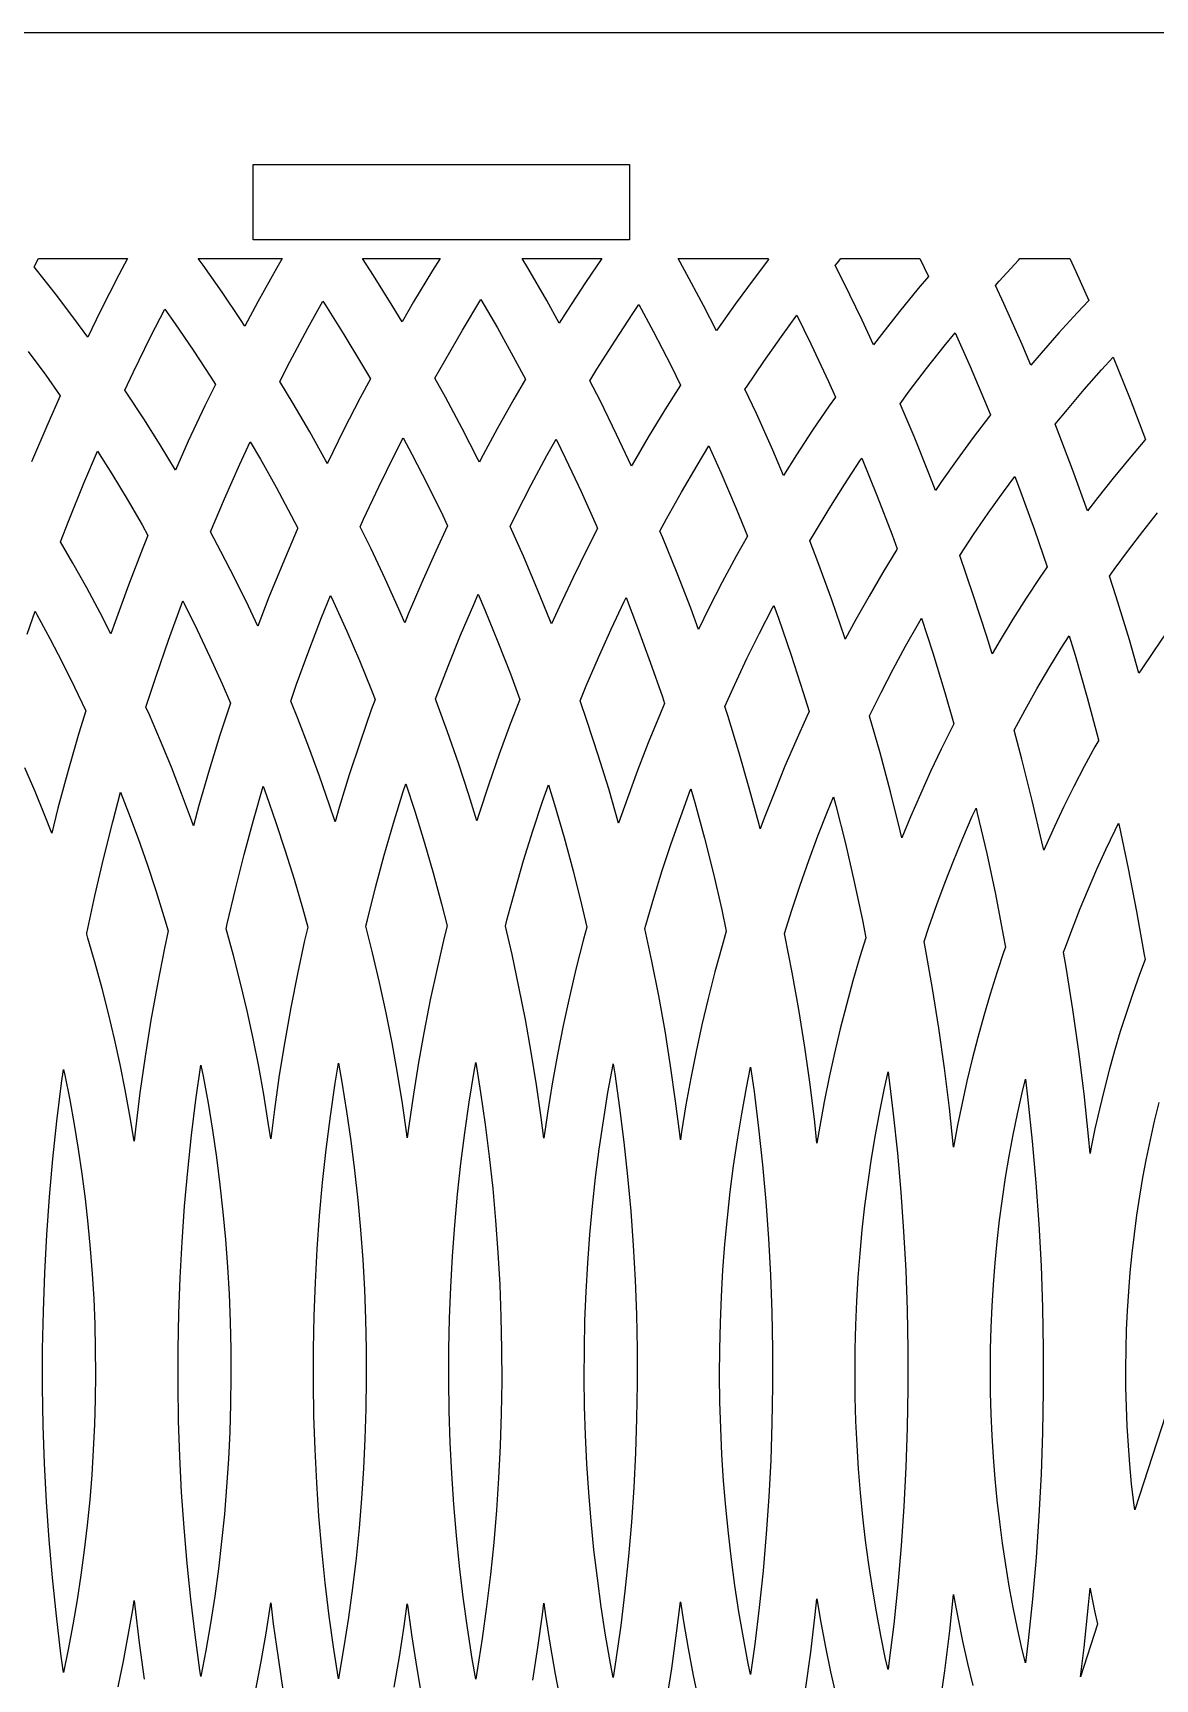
# Model space of a CAD drawing. Header units: metres. Extents: x 20 to 1108, y 20 to 485.
# Drawn here: x 73.3 to 132.9, y 397.1 to 484.7 of the extents above; entities that cross this region are included whole.
import ezdxf

# ---------------------------------------------------------------- set-up
doc = ezdxf.new("R2010")
doc.units = ezdxf.units.M

msp = doc.modelspace()

# ---------------------------------------------------------------- linework, layer by layer
for p, q in [((170, 484.652), (20, 484.652)), ((85, 473.652), (85, 477.652)), ((85, 477.652), (105, 477.652)), ((105, 477.652), (105, 473.652)), ((105, 473.652), (85, 473.652)), ((73.3535, 472.204), (73.583, 472.652)), ((73.4736, 472.057), (73.3535, 472.204)), ((74.4805, 470.777), (73.4736, 472.057)), ((73.583, 472.652), (78.3164, 472.652)), ((78.3164, 472.652), (77.8574, 471.792)), ((82.3252, 472.297), (82.0654, 472.652)), ((82.0654, 472.652), (86.5371, 472.652)), ((83.335, 470.862), (82.3252, 472.297)), ((86.2529, 472.16), (85.2471, 470.351)), ((86.5371, 472.652), (86.2529, 472.16)), ((91.3857, 471.757), (90.8018, 472.652)), ((90.8018, 472.652), (94.9268, 472.652)), ((94.5283, 472.018), (93.5244, 470.353)), ((94.9268, 472.652), (94.5283, 472.018)), ((99.5928, 472.152), (99.292, 472.652)), ((99.292, 472.652), (103.529, 472.652)), ((100.599, 470.415), (99.5928, 472.152)), ((103.529, 472.652), (102.661, 471.371)), ((107.932, 472.041), (107.592, 472.652)), ((107.592, 472.652), (112.363, 472.652)), ((108.935, 470.157), (107.932, 472.041)), ((112.388, 472.607), (111.622, 471.597)), ((112.363, 472.652), (112.388, 472.607)), ((115.936, 472.277), (116.053, 472.426)), ((116.376, 471.413), (115.936, 472.277)), ((116.053, 472.426), (116.237, 472.652)), ((116.237, 472.652), (120.444, 472.652)), ((120.444, 472.652), (120.905, 471.706)), ((124.657, 471.454), (125.674, 472.572)), ((125.674, 472.572), (125.749, 472.652)), ((125.749, 472.652), (128.419, 472.652)), ((128.419, 472.652), (128.736, 471.97)), ((128.736, 471.97), (129.422, 470.428)), ((77.8574, 471.792), (76.8594, 469.835)), ((92.3857, 470.163), (91.3857, 471.757)), ((102.661, 471.371), (101.667, 469.849)), ((111.622, 471.597), (110.624, 470.232)), ((117.367, 469.381), (116.376, 471.413)), ((120.353, 471.052), (119.362, 469.84)), ((120.905, 471.706), (120.353, 471.052)), ((124.453, 471.221), (124.657, 471.454)), ((124.899, 470.262), (124.453, 471.221)), ((75.4648, 469.481), (74.4805, 470.777)), ((84.3203, 469.41), (83.335, 470.862)), ((85.2471, 470.351), (84.5547, 469.051)), ((87.8955, 468.943), (88.6982, 470.386)), ((88.6982, 470.386), (88.8418, 470.167)), ((88.8418, 470.167), (89.8145, 468.618)), ((92.9111, 469.293), (92.3857, 470.163)), ((93.5244, 470.353), (92.9111, 469.293)), ((96.123, 468.853), (97.0996, 470.472)), ((97.0996, 470.472), (97.9746, 468.961)), ((101.268, 469.212), (100.599, 470.415)), ((105.177, 469.737), (105.503, 470.218)), ((105.503, 470.218), (106.262, 468.795)), ((109.622, 468.81), (108.935, 470.157)), ((110.624, 470.232), (109.649, 468.85)), ((125.87, 468.081), (124.899, 470.262)), ((129.422, 470.428), (128.795, 469.762)), ((76.1982, 468.48), (75.4648, 469.481)), ((76.8594, 469.835), (76.1982, 468.48)), ((79.5566, 468.52), (80.2959, 469.969)), ((80.2959, 469.969), (80.8477, 469.185)), ((84.5547, 469.051), (84.3203, 469.41)), ((101.667, 469.849), (101.268, 469.212)), ((104.212, 468.259), (105.177, 469.737)), ((113.082, 468.511), (113.905, 469.636)), ((113.905, 469.636), (114.647, 468.113)), ((117.98, 468.067), (117.367, 469.381)), ((119.362, 469.84), (118.395, 468.611)), ((128.795, 469.762), (127.827, 468.698)), ((78.6152, 466.592), (79.5566, 468.52)), ((80.8477, 469.185), (81.8037, 467.777)), ((86.9463, 467.161), (87.8955, 468.943)), ((89.8145, 468.618), (90.7598, 467.053)), ((95.1738, 467.216), (96.123, 468.853)), ((97.9746, 468.961), (98.9258, 467.252)), ((106.262, 468.795), (107.208, 466.942)), ((109.649, 468.85), (109.622, 468.81)), ((112.137, 467.172), (113.082, 468.511)), ((118.395, 468.611), (117.98, 468.067)), ((121.727, 467.993), (122.309, 468.705)), ((122.309, 468.705), (123.108, 466.909)), ((127.827, 468.698), (126.878, 467.618)), ((73.0381, 467.718), (73.9697, 466.446)), ((81.8037, 467.777), (82.7354, 466.352)), ((103.271, 466.764), (104.212, 468.259)), ((114.647, 468.113), (115.582, 466.112)), ((120.79, 466.806), (121.727, 467.993)), ((126.337, 466.98), (125.87, 468.081)), ((126.878, 467.618), (126.337, 466.98)), ((86.415, 466.122), (86.9463, 467.161)), ((90.7598, 467.053), (91.2227, 466.255)), ((94.6562, 466.287), (95.1738, 467.216)), ((98.9258, 467.252), (99.4639, 466.242)), ((102.898, 466.147), (103.271, 466.764)), ((107.208, 466.942), (107.705, 465.925)), ((111.215, 465.816), (112.137, 467.172)), ((119.874, 465.602), (120.79, 466.806)), ((123.108, 466.909), (124.021, 464.76)), ((129.176, 465.69), (130.091, 466.731)), ((130.091, 466.731), (130.713, 467.413)), ((130.713, 467.413), (131.616, 465.175)), ((73.9697, 466.446), (74.7383, 465.358)), ((78.1738, 465.648), (78.6152, 466.592)), ((82.9805, 465.962), (82.4209, 464.818)), ((82.7354, 466.352), (82.9805, 465.962)), ((87.1221, 464.952), (86.415, 466.122)), ((91.2227, 466.255), (90.6885, 465.254)), ((95.2168, 465.28), (94.6562, 466.287)), ((99.4639, 466.242), (98.8467, 465.18)), ((103.434, 465.1), (102.898, 466.147)), ((107.705, 465.925), (106.872, 464.601)), ((111.14, 465.7), (111.215, 465.816)), ((115.582, 466.112), (115.948, 465.29)), ((74.7383, 465.358), (74.0713, 463.861)), ((78.2812, 465.489), (78.1738, 465.648)), ((79.1738, 464.126), (78.2812, 465.489)), ((88.0039, 463.434), (87.1221, 464.952)), ((90.6885, 465.254), (89.8027, 463.522)), ((96.1035, 463.62), (95.2168, 465.28)), ((98.8467, 465.18), (97.9619, 463.59)), ((104.316, 463.296), (103.434, 465.1)), ((111.745, 464.404), (111.14, 465.7)), ((115.948, 465.29), (115.619, 464.823)), ((119.384, 464.934), (119.874, 465.602)), ((120.126, 463.187), (119.384, 464.934)), ((128.279, 464.633), (129.176, 465.69)), ((131.616, 465.175), (132.436, 463.037)), ((80.042, 462.747), (79.1738, 464.126)), ((82.4209, 464.818), (81.5439, 462.941)), ((106.872, 464.601), (105.995, 463.152)), ((112.614, 462.454), (111.745, 464.404)), ((115.619, 464.823), (114.737, 463.528)), ((124.145, 464.278), (123.272, 463.133)), ((124.021, 464.76), (124.19, 464.337)), ((124.19, 464.337), (124.145, 464.278)), ((127.628, 463.838), (128.279, 464.633)), ((74.0713, 463.861), (73.2119, 461.838)), ((88.8594, 461.901), (88.0039, 463.434)), ((89.8027, 463.522), (88.9463, 461.775)), ((92.499, 462.207), (92.9678, 463.124)), ((92.9678, 463.124), (93.4307, 462.258)), ((96.9619, 461.944), (96.1035, 463.62)), ((97.9619, 463.59), (97.1035, 461.986)), ((105.103, 461.614), (104.316, 463.296)), ((105.995, 463.152), (105.145, 461.689)), ((114.737, 463.528), (113.879, 462.218)), ((120.974, 461.09), (120.126, 463.187)), ((123.272, 463.133), (122.42, 461.973)), ((127.695, 463.67), (127.628, 463.838)), ((128.55, 461.441), (127.695, 463.67)), ((75.9932, 460.714), (76.7119, 462.404)), ((76.7119, 462.404), (77.4707, 461.201)), ((80.8574, 461.402), (80.042, 462.747)), ((81.5439, 462.941), (80.8574, 461.402)), ((84.2842, 461.72), (84.8408, 462.908)), ((84.8408, 462.908), (85.3799, 461.98)), ((93.4307, 462.258), (94.2656, 460.629)), ((100.61, 462.182), (101.096, 463.052)), ((101.096, 463.052), (101.597, 462.028)), ((108.594, 461.652), (109.224, 462.693)), ((109.224, 462.693), (109.853, 461.282)), ((113.184, 461.115), (112.614, 462.454)), ((132.394, 462.99), (131.543, 461.99)), ((132.436, 463.037), (132.394, 462.99)), ((83.4609, 459.876), (84.2842, 461.72)), ((85.3799, 461.98), (86.2109, 460.491)), ((88.9375, 461.755), (88.8594, 461.901)), ((88.9463, 461.775), (88.9375, 461.755)), ((91.666, 460.507), (92.499, 462.207)), ((97.0205, 461.823), (96.9619, 461.944)), ((97.1035, 461.986), (97.0205, 461.823)), ((99.7764, 460.623), (100.61, 462.182)), ((101.597, 462.028), (102.427, 460.256)), ((105.145, 461.689), (105.103, 461.614)), ((107.769, 460.235), (108.594, 461.652)), ((113.879, 462.218), (113.184, 461.115)), ((116.424, 460.628), (117.254, 461.895)), ((117.254, 461.895), (117.354, 462.041)), ((117.354, 462.041), (118.173, 460.015)), ((122.42, 461.973), (121.588, 460.797)), ((129.353, 459.235), (128.55, 461.441)), ((131.543, 461.99), (130.71, 460.975)), ((75.1885, 458.725), (75.9932, 460.714)), ((77.4707, 461.201), (78.2891, 459.853)), ((86.2109, 460.491), (87.0156, 458.989)), ((90.8623, 458.791), (91.666, 460.507)), ((94.2656, 460.629), (95.0713, 458.986)), ((98.9697, 459.051), (99.7764, 460.623)), ((109.853, 461.282), (110.669, 459.365)), ((115.615, 459.348), (116.424, 460.628)), ((121.267, 460.326), (120.974, 461.09)), ((121.588, 460.797), (121.267, 460.326)), ((124.877, 460.252), (125.479, 461.07)), ((125.479, 461.07), (125.73, 460.415)), ((130.71, 460.975), (129.895, 459.945)), ((78.2891, 459.853), (79.083, 458.489)), ((82.7148, 458.124), (83.4609, 459.876)), ((102.427, 460.256), (103.226, 458.469)), ((106.968, 458.802), (107.769, 460.235)), ((118.173, 460.015), (118.965, 457.952)), ((124.075, 459.119), (124.877, 460.252)), ((125.73, 460.415), (126.529, 458.22)), ((129.895, 459.945), (129.353, 459.235)), ((87.0156, 458.989), (87.3623, 458.314)), ((90.6836, 458.394), (90.8623, 458.791)), ((95.0713, 458.986), (95.3311, 458.432)), ((98.6533, 458.405), (98.9697, 459.051)), ((106.62, 458.154), (106.968, 458.802)), ((110.669, 459.365), (111.268, 457.887)), ((114.829, 458.053), (115.615, 459.348)), ((123.292, 457.973), (124.075, 459.119)), ((132.291, 458.14), (133.074, 459.128)), ((74.75, 457.584), (75.1885, 458.725)), ((79.083, 458.489), (79.3965, 457.929)), ((79.3965, 457.929), (79.1094, 457.22)), ((83.2734, 457.082), (82.7148, 458.124)), ((87.3271, 458.235), (86.5635, 456.444)), ((87.3623, 458.314), (87.3271, 458.235)), ((91.2656, 457.21), (90.6836, 458.394)), ((95.3311, 458.432), (94.6992, 457.083)), ((99.3594, 456.828), (98.6533, 458.405)), ((103.301, 458.292), (102.745, 457.209)), ((103.226, 458.469), (103.301, 458.292)), ((106.774, 457.792), (106.62, 458.154)), ((111.268, 457.887), (110.676, 456.83)), ((114.587, 457.638), (114.829, 458.053)), ((118.965, 457.952), (119.234, 457.214)), ((122.558, 456.856), (123.292, 457.973)), ((126.529, 458.22), (127.205, 456.256)), ((131.524, 457.138), (132.291, 458.14)), ((75.4102, 456.453), (74.75, 457.584)), ((79.1094, 457.22), (78.3643, 455.284)), ((84.0195, 455.631), (83.2734, 457.082)), ((92.0127, 455.619), (91.2656, 457.21)), ((94.6992, 457.083), (93.9541, 455.421)), ((102.745, 457.209), (101.997, 455.689)), ((107.53, 455.929), (106.774, 457.792)), ((115.019, 456.516), (114.587, 457.638)), ((119.215, 457.185), (118.466, 455.952)), ((119.234, 457.214), (119.215, 457.185)), ((130.775, 456.122), (131.524, 457.138)), ((76.1455, 455.14), (75.4102, 456.453)), ((86.5635, 456.444), (85.8311, 454.639)), ((100.099, 455.095), (99.3594, 456.828)), ((110.676, 456.83), (109.935, 455.448)), ((115.75, 454.509), (115.019, 456.516)), ((122.558, 456.853), (122.558, 456.856)), ((123.295, 454.713), (122.558, 456.853)), ((127.205, 456.256), (126.814, 455.686)), ((130.522, 455.767), (130.775, 456.122)), ((78.3643, 455.284), (77.6533, 453.336)), ((84.7402, 454.167), (84.0195, 455.631)), ((92.7314, 454.015), (92.0127, 455.619)), ((93.9541, 455.421), (93.2393, 453.746)), ((101.997, 455.689), (101.276, 454.154)), ((108.253, 454.053), (107.53, 455.929)), ((109.935, 455.448), (109.217, 454.053)), ((118.466, 455.952), (117.739, 454.707)), ((126.814, 455.686), (126.091, 454.587)), ((130.88, 454.666), (130.522, 455.767)), ((76.8584, 453.814), (76.1455, 455.14)), ((81.1836, 454.258), (81.2559, 454.446)), ((81.2559, 454.446), (81.3232, 454.317)), ((85.8311, 454.639), (85.2393, 453.106)), ((88.6318, 453.564), (89.1104, 454.742)), ((89.1104, 454.742), (89.2715, 454.399)), ((89.2715, 454.399), (89.9697, 452.843)), ((96.7158, 454.249), (96.9629, 454.8)), ((96.9629, 454.8), (97.3174, 453.971)), ((100.808, 453.349), (100.099, 455.095)), ((104.018, 452.935), (104.717, 454.421)), ((104.717, 454.421), (104.817, 454.625)), ((104.817, 454.625), (105.434, 453.027)), ((116.447, 452.488), (115.75, 454.509)), ((117.739, 454.707), (117.033, 453.449)), ((123.994, 452.562), (123.295, 454.713)), ((126.091, 454.587), (125.387, 453.476)), ((131.577, 452.382), (130.88, 454.666)), ((72.9824, 452.674), (73.4033, 453.897)), ((73.4033, 453.897), (73.4971, 453.732)), ((73.4971, 453.732), (74.1855, 452.451)), ((77.4326, 452.698), (76.8584, 453.814)), ((80.4902, 452.36), (81.1836, 454.258)), ((81.3232, 454.317), (82.0205, 452.9)), ((85.2393, 453.106), (84.7402, 454.167)), ((87.9492, 451.796), (88.6318, 453.564)), ((93.0479, 453.276), (92.7314, 454.015)), ((93.2393, 453.746), (93.0479, 453.276)), ((96.0205, 452.622), (96.7158, 454.249)), ((97.3174, 453.971), (98.0068, 452.274)), ((101.276, 454.154), (100.857, 453.221)), ((108.663, 452.93), (108.253, 454.053)), ((109.217, 454.053), (108.663, 452.93)), ((111.913, 452.738), (112.607, 454.086)), ((112.607, 454.086), (112.669, 454.201)), ((112.669, 454.201), (112.914, 453.531)), ((112.914, 453.531), (113.594, 451.562)), ((120.363, 453.253), (120.525, 453.53)), ((120.525, 453.53), (121.126, 451.685)), ((77.6533, 453.336), (77.4326, 452.698)), ((82.0205, 452.9), (82.6943, 451.47)), ((89.9697, 452.843), (90.6416, 451.274)), ((95.3535, 450.984), (96.0205, 452.622)), ((100.857, 453.221), (100.808, 453.349)), ((103.344, 451.436), (104.018, 452.935)), ((105.434, 453.027), (106.106, 451.188)), ((111.242, 451.378), (111.913, 452.738)), ((117.033, 453.449), (116.474, 452.409)), ((119.682, 452.041), (120.363, 453.253)), ((125.387, 453.476), (124.702, 452.353)), ((133.526, 452.744), (132.853, 451.764)), ((74.1855, 452.451), (74.8516, 451.16)), ((79.8301, 450.449), (80.4902, 452.36)), ((87.2979, 450.016), (87.9492, 451.796)), ((98.0068, 452.274), (98.668, 450.565)), ((116.474, 452.409), (116.447, 452.488)), ((119.022, 450.818), (119.682, 452.041)), ((124.279, 451.631), (123.994, 452.562)), ((124.702, 452.353), (124.279, 451.631)), ((127.3, 450.853), (127.958, 451.931)), ((127.958, 451.931), (128.377, 452.591)), ((128.377, 452.591), (128.693, 451.555)), ((132.088, 450.6), (131.577, 452.382)), ((132.853, 451.764), (132.197, 450.772)), ((74.8516, 451.16), (75.4951, 449.857)), ((82.6943, 451.47), (83.3428, 450.029)), ((90.6416, 451.274), (91.2852, 449.694)), ((94.7148, 449.333), (95.3535, 450.984)), ((102.696, 449.925), (103.344, 451.436)), ((106.106, 451.188), (106.747, 449.337)), ((110.595, 450.006), (111.242, 451.378)), ((113.594, 451.562), (114.24, 449.579)), ((121.126, 451.685), (121.772, 449.57)), ((126.66, 449.763), (127.3, 450.853)), ((128.693, 451.555), (129.338, 449.309)), ((79.291, 448.799), (79.8301, 450.449)), ((83.3428, 450.029), (83.7783, 449.013)), ((86.9863, 449.115), (87.2979, 450.016)), ((98.668, 450.565), (99.167, 449.201)), ((110.066, 448.833), (110.595, 450.006)), ((118.384, 449.582), (119.022, 450.818)), ((132.197, 450.772), (132.088, 450.6)), ((75.4951, 449.857), (76.0879, 448.603)), ((87.3643, 448.189), (86.9863, 449.115)), ((91.4736, 449.207), (91.2686, 448.649)), ((91.2852, 449.694), (91.4736, 449.207)), ((94.6797, 449.236), (94.7148, 449.333)), ((94.7207, 449.128), (94.6797, 449.236)), ((95.3271, 447.477), (94.7207, 449.128)), ((99.167, 449.201), (98.6621, 447.897)), ((102.373, 449.133), (102.696, 449.925)), ((102.752, 448.038), (102.373, 449.133)), ((106.747, 449.337), (106.861, 448.984)), ((114.24, 449.579), (114.554, 448.557)), ((117.768, 448.335), (118.384, 449.582)), ((121.772, 449.57), (122.248, 447.913)), ((126.039, 448.661), (126.66, 449.763)), ((129.338, 449.309), (129.942, 447.051)), ((76.0879, 448.603), (75.7256, 447.42)), ((79.4766, 448.388), (79.291, 448.799)), ((80.0713, 447.003), (79.4766, 448.388)), ((83.7783, 449.013), (83.2188, 447.299)), ((91.2686, 448.649), (90.6719, 446.926)), ((106.591, 448.352), (105.996, 446.899)), ((106.861, 448.984), (106.591, 448.352)), ((110.224, 448.352), (110.066, 448.833)), ((110.814, 446.428), (110.224, 448.352)), ((114.432, 448.298), (113.837, 446.982)), ((114.554, 448.557), (114.432, 448.298)), ((117.761, 448.322), (117.768, 448.335)), ((118.326, 446.358), (117.761, 448.322)), ((125.453, 447.577), (126.039, 448.661)), ((75.7256, 447.42), (75.1514, 445.426)), ((87.9551, 446.665), (87.3643, 448.189)), ((95.9043, 445.814), (95.3271, 447.477)), ((98.6621, 447.897), (98.0771, 446.304)), ((103.338, 446.246), (102.752, 448.038)), ((122.159, 447.74), (121.574, 446.56)), ((122.248, 447.913), (122.159, 447.74)), ((125.867, 446.034), (125.453, 447.577)), ((80.6426, 445.609), (80.0713, 447.003)), ((83.2188, 447.299), (82.6465, 445.436)), ((88.5195, 445.132), (87.9551, 446.665)), ((90.6719, 446.926), (90.1045, 445.194)), ((105.996, 446.899), (105.428, 445.435)), ((113.837, 446.982), (113.267, 445.654)), ((121.574, 446.56), (121.009, 445.369)), ((129.748, 446.69), (129.18, 445.642)), ((129.945, 447.038), (129.748, 446.69)), ((129.942, 447.051), (129.945, 447.038)), ((81.1895, 444.203), (80.6426, 445.609)), ((96.4531, 444.141), (95.9043, 445.814)), ((98.0771, 446.304), (97.5195, 444.701)), ((103.894, 444.444), (103.338, 446.246)), ((111.371, 444.494), (110.814, 446.428)), ((113.267, 445.654), (112.718, 444.319)), ((118.881, 444.293), (118.326, 446.358)), ((126.415, 443.838), (125.867, 446.034)), ((129.18, 445.642), (128.631, 444.584)), ((73.3955, 444.307), (72.8486, 445.575)), ((75.1514, 445.426), (74.6123, 443.422)), ((82.6465, 445.436), (82.1064, 443.563)), ((89.0566, 443.589), (88.5195, 445.132)), ((90.1045, 445.194), (89.5674, 443.451)), ((105.428, 445.435), (104.885, 443.96)), ((121.009, 445.369), (120.465, 444.168)), ((73.9209, 443.028), (73.3955, 444.307)), ((77.5234, 442.696), (77.9463, 444.266)), ((77.9463, 444.266), (78.3701, 443.177)), ((81.7119, 442.788), (81.1895, 444.203)), ((85.0039, 442.786), (85.5234, 444.587)), ((85.5234, 444.587), (85.6826, 444.155)), ((85.6826, 444.155), (86.2041, 442.662)), ((92.4512, 442.624), (92.9736, 444.317)), ((92.9736, 444.317), (93.1055, 444.721)), ((93.1055, 444.721), (93.584, 443.264)), ((96.8838, 442.745), (96.4531, 444.141)), ((97.5195, 444.701), (96.9902, 443.089)), ((100.372, 443.775), (100.685, 444.671)), ((100.685, 444.671), (101.01, 443.616)), ((104.417, 442.631), (103.894, 444.444)), ((104.885, 443.96), (104.418, 442.624)), ((107.721, 442.984), (108.247, 444.408)), ((108.247, 444.408), (108.263, 444.449)), ((108.263, 444.449), (108.474, 443.718)), ((111.895, 442.551), (111.371, 444.494)), ((112.718, 444.319), (112.193, 442.972)), ((115.519, 443.243), (115.844, 444.034)), ((115.844, 444.034), (115.97, 443.567)), ((119.399, 442.218), (118.881, 444.293)), ((120.465, 444.168), (119.942, 442.958)), ((128.631, 444.584), (128.1, 443.518)), ((74.2822, 442.103), (73.9209, 443.028)), ((74.6123, 443.422), (74.2822, 442.103)), ((78.3701, 443.177), (78.875, 441.812)), ((82.1064, 443.563), (81.8164, 442.488)), ((89.3496, 442.698), (89.0566, 443.589)), ((89.5674, 443.451), (89.3496, 442.698)), ((93.584, 443.264), (94.0879, 441.632)), ((96.9902, 443.089), (96.8838, 442.745)), ((99.8584, 442.211), (100.372, 443.775)), ((101.01, 443.616), (101.519, 441.855)), ((107.22, 441.549), (107.721, 442.984)), ((108.474, 443.718), (108.983, 441.825)), ((115.013, 441.945), (115.519, 443.243)), ((115.97, 443.567), (116.477, 441.543)), ((122.724, 441.834), (123.227, 442.996)), ((123.227, 442.996), (123.425, 443.432)), ((123.425, 443.432), (123.492, 443.163)), ((123.492, 443.163), (123.99, 441.007)), ((126.925, 441.631), (126.415, 443.838)), ((128.1, 443.518), (127.587, 442.441)), ((77.0312, 440.734), (77.5234, 442.696)), ((81.8164, 442.488), (81.7119, 442.788)), ((84.5098, 440.954), (85.0039, 442.786)), ((86.2041, 442.662), (86.6982, 441.159)), ((91.959, 440.923), (92.4512, 442.624)), ((99.3721, 440.64), (99.8584, 442.211)), ((104.418, 442.624), (104.417, 442.631)), ((111.952, 442.319), (111.895, 442.551)), ((112.193, 442.972), (111.952, 442.319)), ((119.485, 441.848), (119.399, 442.218)), ((119.942, 442.958), (119.485, 441.848)), ((127.587, 442.441), (127.093, 441.355)), ((130.327, 441.221), (130.818, 442.249)), ((130.818, 442.249), (131.005, 442.624)), ((131.005, 442.624), (131.032, 442.504)), ((131.032, 442.504), (131.519, 440.217)), ((78.875, 441.812), (79.3564, 440.437)), ((94.0879, 441.632), (94.5645, 439.991)), ((101.519, 441.855), (101.997, 440.083)), ((106.744, 440.107), (107.22, 441.549)), ((108.983, 441.825), (109.461, 439.924)), ((114.528, 440.639), (115.013, 441.945)), ((116.477, 441.543), (116.947, 439.51)), ((122.24, 440.663), (122.724, 441.834)), ((127.02, 441.186), (126.925, 441.631)), ((127.093, 441.355), (127.02, 441.186)), ((76.5742, 438.762), (77.0312, 440.734)), ((79.3564, 440.437), (79.8135, 439.054)), ((84.0469, 439.113), (84.5098, 440.954)), ((86.6982, 441.159), (87.167, 439.648)), ((91.4951, 439.212), (91.959, 440.923)), ((98.9131, 439.059), (99.3721, 440.64)), ((114.067, 439.324), (114.528, 440.639)), ((121.778, 439.484), (122.24, 440.663)), ((123.99, 441.007), (124.451, 438.843)), ((129.854, 440.183), (130.327, 441.221)), ((87.167, 439.648), (87.6094, 438.127)), ((94.5645, 439.991), (95.0117, 438.342)), ((101.997, 440.083), (102.445, 438.304)), ((106.293, 438.655), (106.744, 440.107)), ((109.461, 439.924), (109.904, 438.014)), ((116.947, 439.51), (117.383, 437.47)), ((121.336, 438.295), (121.778, 439.484)), ((129.399, 439.137), (129.854, 440.183)), ((131.519, 440.217), (131.964, 437.921)), ((76.1514, 436.782), (76.5742, 438.762)), ((79.8135, 439.054), (80.2461, 437.662)), ((83.6172, 437.265), (84.0469, 439.113)), ((91.0625, 437.494), (91.4951, 439.212)), ((98.4814, 437.471), (98.9131, 439.059)), ((105.868, 437.195), (106.293, 438.655)), ((113.63, 438.001), (114.067, 439.324)), ((124.451, 438.843), (124.874, 436.671)), ((128.963, 438.082), (129.399, 439.137)), ((87.6094, 438.127), (87.8896, 437.098)), ((95.0117, 438.342), (95.3096, 437.161)), ((102.445, 438.304), (102.729, 437.087)), ((109.904, 438.014), (110.148, 436.874)), ((113.241, 436.756), (113.63, 438.001)), ((120.915, 437.1), (121.336, 438.295)), ((128.544, 437.021), (128.963, 438.082)), ((131.964, 437.921), (132.37, 435.617)), ((80.2461, 437.662), (80.4697, 436.897)), ((80.4697, 436.897), (80.2734, 435.981)), ((83.5615, 437.008), (83.6172, 437.265)), ((83.9502, 435.583), (83.5615, 437.008)), ((87.8896, 437.098), (87.7246, 436.392)), ((90.9814, 437.147), (91.0625, 437.494)), ((91.3379, 435.739), (90.9814, 437.147)), ((95.3096, 437.161), (95.1553, 436.549)), ((98.4014, 437.152), (98.4814, 437.471)), ((98.7539, 435.644), (98.4014, 437.152)), ((102.729, 437.087), (102.557, 436.454)), ((105.821, 437.025), (105.868, 437.195)), ((106.192, 435.294), (105.821, 437.025)), ((110.148, 436.874), (109.925, 436.109)), ((117.383, 437.47), (117.567, 436.524)), ((120.661, 436.335), (120.915, 437.1)), ((128.145, 435.951), (128.544, 437.021)), ((76.1396, 436.726), (76.1514, 436.782)), ((76.209, 436.505), (76.1396, 436.726)), ((76.5977, 435.177), (76.209, 436.505)), ((80.2734, 435.981), (79.8984, 434.067)), ((87.7246, 436.392), (87.3418, 434.608)), ((95.1553, 436.549), (94.7676, 434.895)), ((102.557, 436.454), (102.17, 434.93)), ((109.925, 436.109), (109.543, 434.713)), ((113.26, 436.668), (113.241, 436.756)), ((113.646, 434.692), (113.26, 436.668)), ((117.567, 436.524), (117.252, 435.513)), ((120.737, 435.942), (120.661, 436.335)), ((124.874, 436.671), (124.988, 436.024)), ((124.988, 436.024), (124.91, 435.802)), ((76.9639, 433.842), (76.5977, 435.177)), ((84.3223, 434.12), (83.9502, 435.583)), ((91.7109, 434.147), (91.3379, 435.739)), ((99.125, 433.92), (98.7539, 435.644)), ((106.557, 433.442), (106.192, 435.294)), ((117.252, 435.513), (116.88, 434.245)), ((121.11, 433.834), (120.737, 435.942)), ((124.91, 435.802), (124.531, 434.668)), ((128.079, 435.768), (128.145, 435.951)), ((128.222, 434.961), (128.079, 435.768)), ((132.409, 435.367), (132.115, 434.584)), ((132.37, 435.617), (132.409, 435.367)), ((87.3418, 434.608), (86.9893, 432.817)), ((94.7676, 434.895), (94.4092, 433.234)), ((102.17, 434.93), (101.811, 433.398)), ((109.543, 434.713), (109.186, 433.31)), ((113.999, 432.708), (113.646, 434.692)), ((116.88, 434.245), (116.529, 432.971)), ((124.531, 434.668), (124.173, 433.528)), ((128.576, 432.723), (128.222, 434.961)), ((132.115, 434.584), (131.757, 433.576)), ((77.3066, 432.5), (76.9639, 433.842)), ((79.8984, 434.067), (79.5566, 432.145)), ((84.668, 432.65), (84.3223, 434.12)), ((92.0566, 432.547), (91.7109, 434.147)), ((99.4658, 432.191), (99.125, 433.92)), ((101.811, 433.398), (101.477, 431.86)), ((106.888, 431.582), (106.557, 433.442)), ((121.446, 431.721), (121.11, 433.834)), ((124.173, 433.528), (123.834, 432.382)), ((131.757, 433.576), (131.417, 432.564)), ((77.626, 431.152), (77.3066, 432.5)), ((84.9893, 431.173), (84.668, 432.65)), ((86.9893, 432.817), (86.668, 431.019)), ((92.375, 430.941), (92.0566, 432.547)), ((94.4092, 433.234), (94.0801, 431.566)), ((109.186, 433.31), (108.853, 431.901)), ((114.316, 430.719), (113.999, 432.708)), ((116.529, 432.971), (116.201, 431.691)), ((128.892, 430.479), (128.576, 432.723)), ((131.417, 432.564), (131.094, 431.543)), ((79.5566, 432.145), (79.248, 430.218)), ((99.7764, 430.455), (99.4658, 432.191)), ((101.477, 431.86), (101.17, 430.316)), ((108.853, 431.901), (108.545, 430.486)), ((116.201, 431.691), (115.896, 430.403)), ((121.746, 429.601), (121.446, 431.721)), ((123.834, 432.382), (123.516, 431.229)), ((77.9219, 429.799), (77.626, 431.152)), ((85.2842, 429.691), (84.9893, 431.173)), ((86.668, 431.019), (86.3779, 429.216)), ((92.665, 429.329), (92.375, 430.941)), ((94.0801, 431.566), (93.7793, 429.893)), ((107.187, 429.717), (106.888, 431.582)), ((114.6, 428.724), (114.316, 430.719)), ((123.516, 431.229), (123.217, 430.07)), ((131.094, 431.543), (130.789, 430.518)), ((79.248, 430.218), (78.9736, 428.284)), ((89.3496, 428.798), (89.5205, 429.863)), ((89.5205, 429.863), (89.7021, 428.86)), ((93.7793, 429.893), (93.5078, 428.213)), ((96.7422, 429.423), (96.8281, 429.897)), ((96.8281, 429.897), (97.0859, 428.297)), ((100.057, 428.714), (99.7764, 430.455)), ((101.17, 430.316), (100.891, 428.766)), ((108.545, 430.486), (108.261, 429.066)), ((115.896, 430.403), (115.612, 429.112)), ((123.217, 430.07), (122.938, 428.907)), ((129.169, 428.229), (128.892, 430.479)), ((130.789, 430.518), (130.502, 429.487)), ((74.8047, 428.797), (74.9092, 429.533)), ((74.9092, 429.533), (74.9766, 429.227)), ((74.9766, 429.227), (75.2393, 427.919)), ((78.1934, 428.441), (77.9219, 429.799)), ((81.9512, 427.919), (82.2129, 429.756)), ((82.2129, 429.756), (82.3301, 429.169)), ((82.3301, 429.169), (82.5908, 427.734)), ((85.5537, 428.203), (85.2842, 429.691)), ((86.3779, 429.216), (86.1201, 427.407)), ((92.9268, 427.712), (92.665, 429.329)), ((96.4795, 427.796), (96.7422, 429.423)), ((103.854, 428.297), (104.125, 429.795)), ((104.125, 429.795), (104.131, 429.826)), ((104.131, 429.826), (104.216, 429.299)), ((104.216, 429.299), (104.476, 427.481)), ((107.453, 427.846), (107.187, 429.717)), ((108.261, 429.066), (108.002, 427.64)), ((111.216, 428.544), (111.438, 429.654)), ((111.438, 429.654), (111.622, 428.358)), ((115.612, 429.112), (115.352, 427.815)), ((118.558, 428.539), (118.745, 429.396)), ((118.745, 429.396), (118.769, 429.236)), ((118.769, 429.236), (119.024, 427.162)), ((122.008, 427.476), (121.746, 429.601)), ((125.873, 428.283), (126.049, 429.018)), ((126.049, 429.018), (126.185, 427.915)), ((130.502, 429.487), (130.232, 428.451)), ((74.5557, 426.786), (74.8047, 428.797)), ((78.4424, 427.076), (78.1934, 428.441)), ((78.9736, 428.284), (78.7324, 426.347)), ((85.7969, 426.71), (85.5537, 428.203)), ((89.0977, 427.042), (89.3496, 428.798)), ((89.7021, 428.86), (89.9561, 427.295)), ((93.5078, 428.213), (93.2666, 426.529)), ((97.0859, 428.297), (97.3291, 426.603)), ((100.307, 426.969), (100.057, 428.714)), ((100.891, 428.766), (100.639, 427.211)), ((103.609, 426.794), (103.854, 428.297)), ((110.965, 427.17), (111.216, 428.544)), ((111.622, 428.358), (111.864, 426.41)), ((114.848, 426.724), (114.6, 428.724)), ((118.306, 427.294), (118.558, 428.539)), ((122.938, 428.907), (122.68, 427.738)), ((125.625, 427.166), (125.873, 428.283)), ((129.405, 425.974), (129.169, 428.229)), ((130.232, 428.451), (129.98, 427.41)), ((75.2393, 427.919), (75.4795, 426.608)), ((81.7168, 426.033), (81.9512, 427.919)), ((82.5908, 427.734), (82.8262, 426.293)), ((86.1201, 427.407), (85.9238, 425.836)), ((89.9561, 427.295), (90.1826, 425.726)), ((93.1602, 426.091), (92.9268, 427.712)), ((96.2441, 426.164), (96.4795, 427.796)), ((104.476, 427.481), (104.703, 425.657)), ((107.687, 425.971), (107.453, 427.846)), ((108.002, 427.64), (107.769, 426.209)), ((115.352, 427.815), (115.113, 426.514)), ((118.076, 426.044), (118.306, 427.294)), ((122.228, 425.401), (122.008, 427.476)), ((122.68, 427.738), (122.442, 426.565)), ((126.185, 427.915), (126.417, 425.713)), ((129.98, 427.41), (129.748, 426.364)), ((132.915, 426.786), (133.155, 427.777)), ((74.3418, 424.772), (74.5557, 426.786)), ((75.4795, 426.608), (75.6963, 425.291)), ((78.666, 425.716), (78.4424, 427.076)), ((78.7324, 426.347), (78.666, 425.716)), ((85.9238, 425.836), (85.7969, 426.71)), ((88.877, 425.28), (89.0977, 427.042)), ((93.2666, 426.529), (93.1855, 425.89)), ((97.3291, 426.603), (97.543, 424.904)), ((100.444, 425.871), (100.307, 426.969)), ((100.639, 427.211), (100.444, 425.871)), ((103.391, 425.287), (103.609, 426.794)), ((110.739, 425.792), (110.965, 427.17)), ((111.864, 426.41), (112.072, 424.457)), ((114.965, 425.614), (114.848, 426.724)), ((115.113, 426.514), (114.965, 425.614)), ((119.024, 427.162), (119.244, 425.085)), ((122.442, 426.565), (122.228, 425.401)), ((125.396, 426.044), (125.625, 427.166)), ((129.748, 426.364), (129.533, 425.315)), ((132.692, 425.792), (132.915, 426.786)), ((81.5146, 424.144), (81.7168, 426.033)), ((82.8262, 426.293), (83.0361, 424.848)), ((90.1826, 425.726), (90.3818, 424.152)), ((93.1855, 425.89), (93.1602, 426.091)), ((96.0371, 424.528), (96.2441, 426.164)), ((104.703, 425.657), (104.899, 423.83)), ((107.706, 425.786), (107.687, 425.971)), ((107.769, 426.209), (107.706, 425.786)), ((110.537, 424.409), (110.739, 425.792)), ((117.869, 424.79), (118.076, 426.044)), ((125.188, 424.918), (125.396, 426.044)), ((126.417, 425.713), (126.61, 423.506)), ((129.485, 425.062), (129.405, 425.974)), ((132.487, 424.793), (132.692, 425.792)), ((74.1631, 422.753), (74.3418, 424.772)), ((75.6963, 425.291), (75.8896, 423.971)), ((83.0361, 424.848), (83.2217, 423.4)), ((88.6865, 423.516), (88.877, 425.28)), ((97.543, 424.904), (97.7266, 423.202)), ((103.198, 423.776), (103.391, 425.287)), ((117.683, 423.532), (117.869, 424.79)), ((119.244, 425.085), (119.429, 423.004)), ((124.999, 423.788), (125.188, 424.918)), ((129.533, 425.315), (129.485, 425.062)), ((132.299, 423.791), (132.487, 424.793)), ((75.8896, 423.971), (76.0605, 422.647)), ((81.3457, 422.25), (81.5146, 424.144)), ((90.3818, 424.152), (90.5537, 422.575)), ((95.8594, 422.889), (96.0371, 424.528)), ((103.032, 422.261), (103.198, 423.776)), ((104.899, 423.83), (105.063, 421.999)), ((110.358, 423.023), (110.537, 424.409)), ((112.072, 424.457), (112.246, 422.501)), ((124.829, 422.654), (124.999, 423.788)), ((132.129, 422.785), (132.299, 423.791)), ((83.2217, 423.4), (83.3818, 421.947)), ((88.5273, 421.748), (88.6865, 423.516)), ((95.71, 421.246), (95.8594, 422.889)), ((97.7266, 423.202), (97.8809, 421.497)), ((110.205, 421.634), (110.358, 423.023)), ((117.52, 422.271), (117.683, 423.532)), ((119.429, 423.004), (119.576, 420.919)), ((126.61, 423.506), (126.766, 421.296)), ((74.0195, 420.731), (74.1631, 422.753)), ((76.0605, 422.647), (76.209, 421.319)), ((81.209, 420.354), (81.3457, 422.25)), ((90.5537, 422.575), (90.6982, 420.995)), ((102.893, 420.743), (103.032, 422.261)), ((105.063, 421.999), (105.195, 420.165)), ((112.246, 422.501), (112.386, 420.542)), ((117.377, 421.006), (117.52, 422.271)), ((124.68, 421.518), (124.829, 422.654)), ((131.976, 421.777), (132.129, 422.785)), ((76.209, 421.319), (76.334, 419.99)), ((83.3818, 421.947), (83.5156, 420.492)), ((88.3994, 419.977), (88.5273, 421.748)), ((95.5898, 419.601), (95.71, 421.246)), ((97.8809, 421.497), (98.0059, 419.788)), ((110.075, 420.241), (110.205, 421.634)), ((124.55, 420.379), (124.68, 421.518)), ((126.766, 421.296), (126.883, 419.083)), ((131.841, 420.766), (131.976, 421.777)), ((73.9111, 418.706), (74.0195, 420.731)), ((81.1064, 418.455), (81.209, 420.354)), ((83.5156, 420.492), (83.625, 419.035)), ((90.6982, 420.995), (90.8154, 419.412)), ((102.779, 419.224), (102.893, 420.743)), ((109.97, 418.847), (110.075, 420.241)), ((112.386, 420.542), (112.491, 418.581)), ((117.258, 419.739), (117.377, 421.006)), ((119.576, 420.919), (119.687, 418.832)), ((124.44, 419.236), (124.55, 420.379)), ((131.723, 419.751), (131.841, 420.766)), ((76.334, 419.99), (76.4355, 418.658)), ((88.3018, 418.204), (88.3994, 419.977)), ((90.8154, 419.412), (90.9043, 417.827)), ((95.498, 417.952), (95.5898, 419.601)), ((98.0059, 419.788), (98.1006, 418.078)), ((105.195, 420.165), (105.296, 418.329)), ((117.16, 418.47), (117.258, 419.739)), ((131.623, 418.735), (131.723, 419.751)), ((73.8379, 416.68), (73.9111, 418.706)), ((76.4355, 418.658), (76.5137, 417.324)), ((83.625, 419.035), (83.709, 417.575)), ((102.693, 417.701), (102.779, 419.224)), ((109.889, 417.45), (109.97, 418.847)), ((112.491, 418.581), (112.562, 416.617)), ((117.085, 417.198), (117.16, 418.47)), ((119.687, 418.832), (119.762, 416.743)), ((124.351, 418.093), (124.44, 419.236)), ((126.883, 419.083), (126.961, 416.868)), ((131.54, 417.716), (131.623, 418.735)), ((81.0361, 416.555), (81.1064, 418.455)), ((88.2354, 416.429), (88.3018, 418.204)), ((90.9043, 417.827), (90.9658, 416.24)), ((95.4346, 416.303), (95.498, 417.952)), ((98.1006, 418.078), (98.165, 416.366)), ((102.634, 416.178), (102.693, 417.701)), ((105.296, 418.329), (105.364, 416.491)), ((124.28, 416.947), (124.351, 418.093)), ((131.476, 416.696), (131.54, 417.716)), ((76.5137, 417.324), (76.5684, 415.989)), ((83.709, 417.575), (83.7676, 416.114)), ((109.832, 416.052), (109.889, 417.45)), ((117.031, 415.926), (117.085, 417.198)), ((119.762, 416.743), (119.8, 414.652)), ((124.23, 415.801), (124.28, 416.947)), ((126.961, 416.868), (127, 414.652)), ((73.7998, 414.652), (73.8379, 416.68)), ((76.5684, 415.989), (76.5996, 414.652)), ((81, 414.652), (81.0361, 416.555)), ((83.7676, 416.114), (83.7998, 414.652)), ((88.2002, 414.652), (88.2354, 416.429)), ((90.9658, 416.24), (91, 414.652)), ((95.4004, 414.652), (95.4346, 416.303)), ((98.165, 416.366), (98.2002, 414.652)), ((102.6, 414.652), (102.634, 416.178)), ((105.364, 416.491), (105.4, 414.652)), ((109.8, 414.652), (109.832, 416.052)), ((112.562, 416.617), (112.6, 414.652)), ((117, 414.652), (117.031, 415.926)), ((131.429, 415.675), (131.476, 416.696)), ((124.2, 414.652), (124.23, 415.801)), ((131.4, 414.652), (131.429, 415.675)), ((73.7979, 412.624), (73.7998, 414.652)), ((76.5996, 414.652), (76.6084, 413.316)), ((80.9971, 412.75), (81, 414.652)), ((83.7998, 414.652), (83.8076, 413.19)), ((88.1953, 412.875), (88.2002, 414.652)), ((91, 414.652), (91.0059, 413.064)), ((95.3945, 413.001), (95.4004, 414.652)), ((98.2002, 414.652), (98.2051, 412.939)), ((102.594, 413.127), (102.6, 414.652)), ((105.4, 414.652), (105.404, 412.813)), ((109.792, 413.252), (109.8, 414.652)), ((112.6, 414.652), (112.603, 412.687)), ((116.991, 413.378), (117, 414.652)), ((119.8, 414.652), (119.802, 412.562)), ((124.19, 413.504), (124.2, 414.652)), ((127, 414.652), (127.001, 412.436)), ((131.389, 413.629), (131.4, 414.652)), ((76.6084, 413.316), (76.5938, 411.978)), ((109.809, 411.852), (109.792, 413.252)), ((117.005, 412.104), (116.991, 413.378)), ((124.2, 412.355), (124.19, 413.504)), ((131.396, 412.606), (131.389, 413.629)), ((134.199, 413.304), (131.86, 406.103)), ((73.8311, 410.596), (73.7979, 412.624)), ((81.0264, 410.847), (80.9971, 412.75)), ((83.8076, 413.19), (83.7891, 411.727)), ((88.2217, 411.098), (88.1953, 412.875)), ((91.0059, 413.064), (90.9844, 411.476)), ((95.418, 411.35), (95.3945, 413.001)), ((98.2051, 412.939), (98.1797, 411.224)), ((102.613, 411.601), (102.594, 413.127)), ((105.404, 412.813), (105.376, 410.973)), ((112.603, 412.687), (112.571, 410.722)), ((119.802, 412.562), (119.767, 410.47)), ((124.23, 411.205), (124.2, 412.355)), ((127.001, 412.436), (126.963, 410.219)), ((131.42, 411.582), (131.396, 412.606)), ((76.5938, 411.978), (76.5547, 410.641)), ((83.7891, 411.727), (83.7451, 410.264)), ((90.9844, 411.476), (90.9355, 409.887)), ((102.66, 410.075), (102.613, 411.601)), ((109.85, 410.452), (109.809, 411.852)), ((117.04, 410.829), (117.005, 412.104)), ((131.463, 410.559), (131.42, 411.582)), ((73.8994, 408.568), (73.8311, 410.596)), ((76.5547, 410.641), (76.4932, 409.304)), ((81.0898, 408.944), (81.0264, 410.847)), ((88.2793, 409.321), (88.2217, 411.098)), ((95.4697, 409.698), (95.418, 411.35)), ((98.1797, 411.224), (98.125, 409.51)), ((105.376, 410.973), (105.315, 409.133)), ((112.571, 410.722), (112.506, 408.756)), ((117.098, 409.555), (117.04, 410.829)), ((124.28, 410.057), (124.23, 411.205)), ((83.7451, 410.264), (83.6758, 408.801)), ((90.9355, 409.887), (90.8584, 408.299)), ((102.733, 408.55), (102.66, 410.075)), ((109.916, 409.053), (109.85, 410.452)), ((119.767, 410.47), (119.695, 408.379)), ((124.351, 408.909), (124.28, 410.057)), ((126.963, 410.219), (126.886, 408.003)), ((131.523, 409.536), (131.463, 410.559)), ((76.4932, 409.304), (76.4082, 407.968)), ((81.1855, 407.043), (81.0898, 408.944)), ((88.3682, 407.546), (88.2793, 409.321)), ((95.5508, 408.048), (95.4697, 409.698)), ((98.125, 409.51), (98.041, 407.797)), ((105.315, 409.133), (105.223, 407.295)), ((110.006, 407.653), (109.916, 409.053)), ((117.178, 408.281), (117.098, 409.555)), ((124.441, 407.762), (124.351, 408.909)), ((131.602, 408.515), (131.523, 409.536)), ((74.0029, 406.541), (73.8994, 408.568)), ((76.4082, 407.968), (76.2998, 406.633)), ((83.6758, 408.801), (83.5811, 407.34)), ((90.8584, 408.299), (90.7529, 406.713)), ((95.6602, 406.399), (95.5508, 408.048)), ((102.833, 407.027), (102.733, 408.55)), ((112.506, 408.756), (112.405, 406.792)), ((117.28, 407.009), (117.178, 408.281)), ((119.695, 408.379), (119.588, 406.29)), ((126.886, 408.003), (126.771, 405.788)), ((131.698, 407.494), (131.602, 408.515)), ((83.5811, 407.34), (83.46, 405.88)), ((88.4873, 405.772), (88.3682, 407.546)), ((98.041, 407.797), (97.9258, 406.085)), ((105.223, 407.295), (105.099, 405.457)), ((110.12, 406.257), (110.006, 407.653)), ((124.552, 406.616), (124.441, 407.762)), ((131.812, 406.475), (131.698, 407.494)), ((74.1426, 404.517), (74.0029, 406.541)), ((76.2998, 406.633), (76.168, 405.3)), ((81.3154, 405.144), (81.1855, 407.043)), ((90.7529, 406.713), (90.6211, 405.128)), ((95.7988, 404.751), (95.6602, 406.399)), ((102.959, 405.504), (102.833, 407.027)), ((110.259, 404.861), (110.12, 406.257)), ((112.405, 406.792), (112.271, 404.83)), ((117.405, 405.739), (117.28, 407.009)), ((119.588, 406.29), (119.443, 404.202)), ((124.682, 405.473), (124.552, 406.616)), ((131.86, 406.103), (131.812, 406.475)), ((83.46, 405.88), (83.3145, 404.423)), ((88.6387, 403.999), (88.4873, 405.772)), ((97.9258, 406.085), (97.7812, 404.375)), ((103.112, 403.985), (102.959, 405.504)), ((105.099, 405.457), (104.942, 403.622)), ((117.552, 404.471), (117.405, 405.739)), ((124.832, 404.331), (124.682, 405.473)), ((126.771, 405.788), (126.616, 403.575)), ((74.3174, 402.493), (74.1426, 404.517)), ((76.168, 405.3), (76.0127, 403.97)), ((81.4775, 403.246), (81.3154, 405.144)), ((90.6211, 405.128), (90.4609, 403.545)), ((95.9658, 403.107), (95.7988, 404.751)), ((110.422, 403.469), (110.259, 404.861)), ((112.271, 404.83), (112.103, 402.87)), ((117.721, 403.204), (117.552, 404.471)), ((76.0127, 403.97), (75.835, 402.642)), ((83.3145, 404.423), (83.1426, 402.968)), ((88.8203, 402.229), (88.6387, 403.999)), ((97.7812, 404.375), (97.6074, 402.668)), ((103.292, 402.467), (103.112, 403.985)), ((104.942, 403.622), (104.753, 401.79)), ((119.443, 404.202), (119.263, 402.117)), ((125.003, 403.192), (124.832, 404.331)), ((81.6738, 401.352), (81.4775, 403.246)), ((83.1426, 402.968), (82.9463, 401.515)), ((90.4609, 403.545), (90.2725, 401.966)), ((96.1621, 401.464), (95.9658, 403.107)), ((110.609, 402.078), (110.422, 403.469)), ((112.103, 402.87), (111.899, 400.913)), ((117.912, 401.942), (117.721, 403.204)), ((125.193, 402.055), (125.003, 403.192)), ((126.616, 403.575), (126.424, 401.364)), ((74.5273, 400.474), (74.3174, 402.493)), ((75.835, 402.642), (75.6328, 401.317)), ((89.0322, 400.462), (88.8203, 402.229)), ((90.2725, 401.966), (90.0576, 400.389)), ((97.6074, 402.668), (97.4023, 400.963)), ((103.498, 400.952), (103.292, 402.467)), ((110.821, 400.692), (110.609, 402.078)), ((118.125, 400.682), (117.912, 401.942)), ((119.263, 402.117), (119.046, 400.035)), ((125.403, 400.922), (125.193, 402.055)), ((129.407, 401.051), (129.484, 401.94)), ((129.484, 401.94), (129.512, 401.795)), ((75.6328, 401.317), (75.4082, 399.994)), ((78.5879, 400.795), (78.6641, 401.295)), ((78.6641, 401.295), (78.6963, 400.986)), ((78.6963, 400.986), (78.9316, 399.043)), ((81.9023, 399.46), (81.6738, 401.352)), ((82.9463, 401.515), (82.7236, 400.067)), ((85.6787, 399.545), (85.9092, 401.046)), ((85.9092, 401.046), (85.9258, 401.169)), ((85.9258, 401.169), (86.0615, 400.045)), ((93.0205, 399.919), (93.1836, 401.111)), ((93.1836, 401.111), (93.1914, 401.047)), ((93.1914, 401.047), (93.4238, 399.357)), ((96.3867, 399.825), (96.1621, 401.464)), ((97.4023, 400.963), (97.1689, 399.263)), ((100.374, 400.546), (100.445, 401.142)), ((100.445, 401.142), (100.535, 400.483)), ((103.73, 399.441), (103.498, 400.952)), ((104.753, 401.79), (104.532, 399.961)), ((107.504, 399.544), (107.706, 401.22)), ((107.706, 401.22), (107.867, 400.17)), ((114.877, 400.547), (114.964, 401.383)), ((114.964, 401.383), (115.181, 400.109)), ((122.023, 399.67), (122.227, 401.611)), ((122.227, 401.611), (122.248, 401.483)), ((122.248, 401.483), (122.469, 400.298)), ((126.424, 401.364), (126.192, 399.158)), ((129.17, 398.792), (129.407, 401.051)), ((129.512, 401.795), (129.726, 400.737)), ((74.7725, 398.458), (74.5273, 400.474)), ((78.3535, 399.422), (78.5879, 400.795)), ((89.2754, 398.699), (89.0322, 400.462)), ((90.0576, 400.389), (89.8145, 398.816)), ((100.132, 398.793), (100.374, 400.546)), ((100.535, 400.483), (100.776, 398.92)), ((107.867, 400.17), (108.112, 398.736)), ((111.058, 399.308), (110.821, 400.692)), ((111.899, 400.913), (111.663, 398.959)), ((114.634, 398.542), (114.877, 400.547)), ((115.181, 400.109), (115.426, 398.801)), ((118.36, 399.425), (118.125, 400.682)), ((122.469, 400.298), (122.71, 399.117)), ((125.633, 399.792), (125.403, 400.922)), ((129.726, 400.737), (129.884, 400.02)), ((75.4082, 399.994), (75.1611, 398.677)), ((78.0957, 398.053), (78.3535, 399.422)), ((82.1641, 397.573), (81.9023, 399.46)), ((82.7236, 400.067), (82.4766, 398.62)), ((85.4209, 398.048), (85.6787, 399.545)), ((86.0615, 400.045), (86.3125, 398.23)), ((92.7686, 398.295), (93.0205, 399.919)), ((93.4238, 399.357), (93.6855, 397.67)), ((96.6406, 398.191), (96.3867, 399.825)), ((97.1689, 399.263), (96.9053, 397.566)), ((103.99, 397.934), (103.73, 399.441)), ((104.532, 399.961), (104.28, 398.136)), ((107.243, 397.667), (107.504, 399.544)), ((111.317, 397.928), (111.058, 399.308)), ((118.618, 398.173), (118.36, 399.425)), ((119.046, 400.035), (118.793, 397.957)), ((121.764, 397.54), (122.023, 399.67)), ((125.883, 398.666), (125.633, 399.792)), ((129.884, 400.02), (128.979, 397.236)), ((74.9111, 397.464), (74.7725, 398.458)), ((75.1611, 398.677), (74.9111, 397.464)), ((78.9316, 399.043), (79.2012, 397.104)), ((82.4766, 398.62), (82.2158, 397.244)), ((89.5205, 397.125), (89.2754, 398.699)), ((89.8145, 398.816), (89.5439, 397.247)), ((99.8594, 397.045), (100.132, 398.793)), ((100.776, 398.92), (101.045, 397.361)), ((108.112, 398.736), (108.384, 397.305)), ((111.663, 398.959), (111.438, 397.346)), ((114.354, 396.54), (114.634, 398.542)), ((115.426, 398.801), (115.694, 397.497)), ((122.71, 399.117), (122.972, 397.941)), ((126.048, 397.98), (125.883, 398.666)), ((126.192, 399.158), (126.048, 397.98)), ((128.979, 397.236), (129.17, 398.792)), ((77.8135, 396.688), (78.0957, 398.053)), ((82.2158, 397.244), (82.1641, 397.573)), ((85.1377, 396.556), (85.4209, 398.048)), ((86.3125, 398.23), (86.5947, 396.419)), ((92.4893, 396.675), (92.7686, 398.295)), ((93.6855, 397.67), (93.9775, 395.987)), ((96.8262, 397.112), (96.6406, 398.191)), ((96.9053, 397.566), (96.8262, 397.112)), ((104.132, 397.187), (103.99, 397.934)), ((104.28, 398.136), (104.132, 397.187)), ((106.95, 395.794), (107.243, 397.667)), ((111.438, 397.346), (111.317, 397.928)), ((115.694, 397.497), (115.986, 396.198)), ((118.744, 397.609), (118.618, 398.173)), ((118.793, 397.957), (118.744, 397.609)), ((121.466, 395.414), (121.764, 397.54)), ((122.972, 397.941), (123.255, 396.768)), ((89.5439, 397.247), (89.5205, 397.125)), ((101.045, 397.361), (101.341, 395.808)), ((108.384, 397.305), (108.679, 395.878))]:
    msp.add_line(p, q)

doc.saveas('drawing.dxf')
